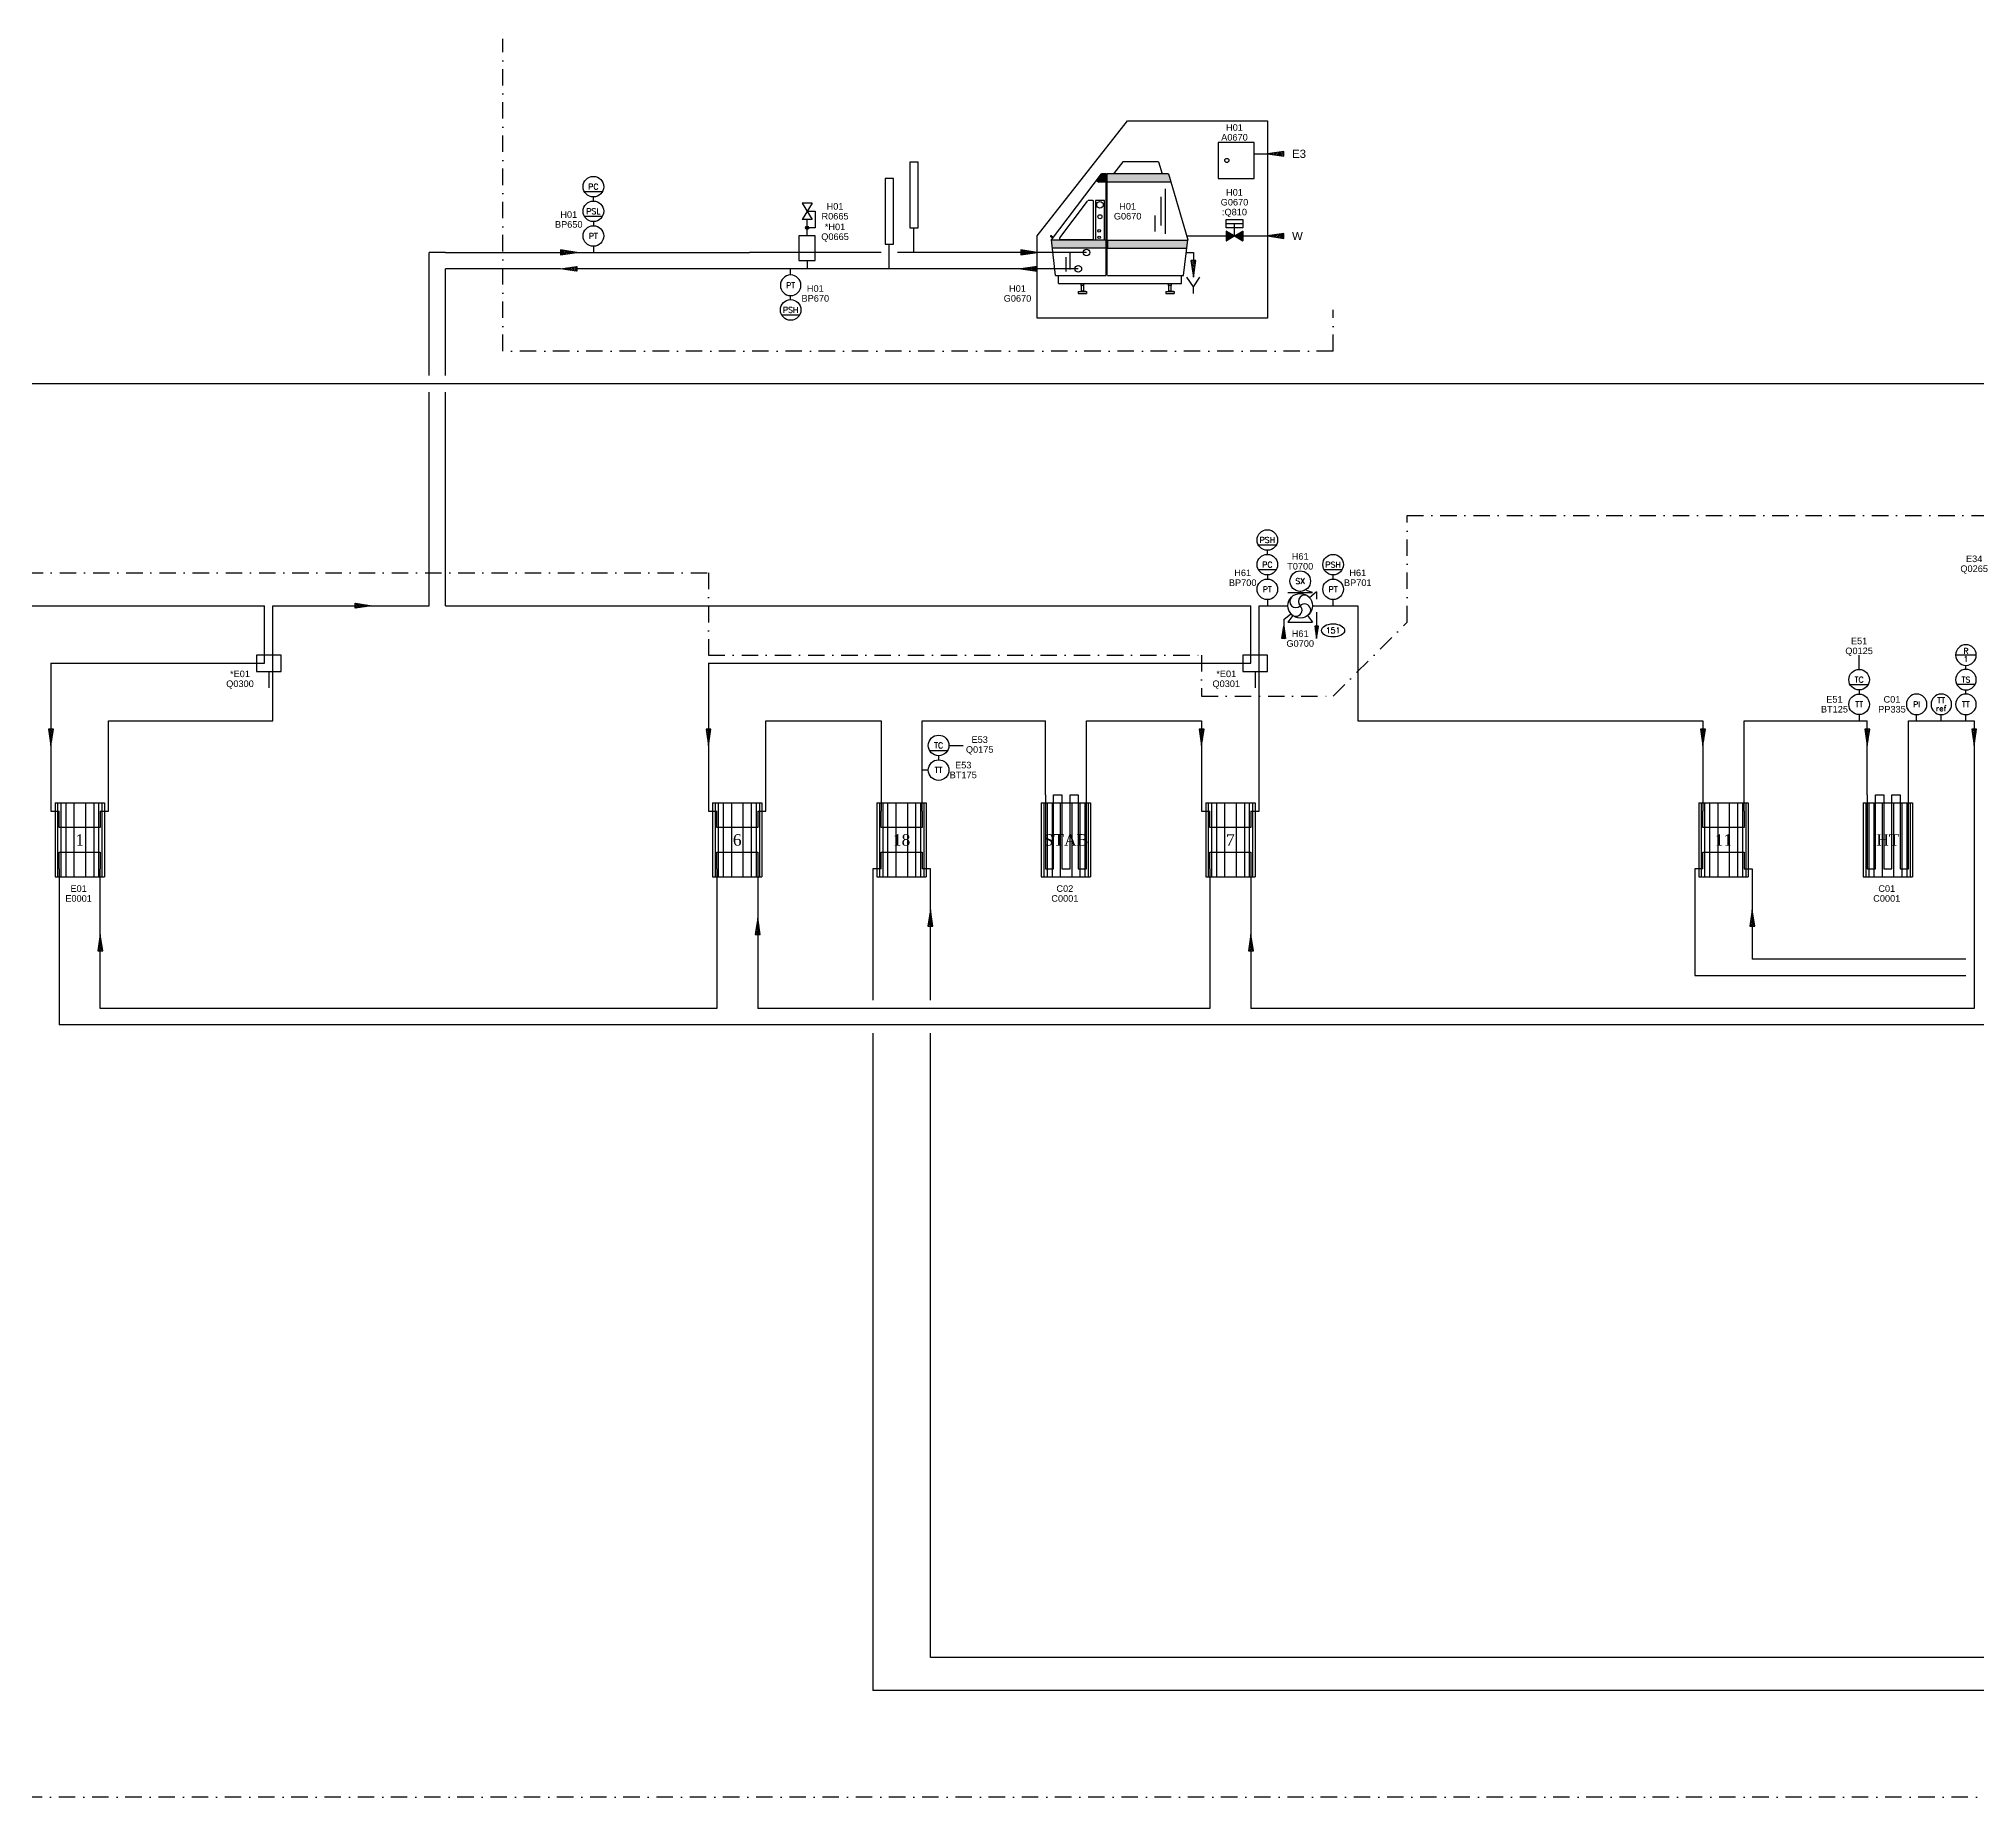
# Model space of a CAD drawing. Header units: millimetres. Extents: x -275 to 1168, y -282 to 649.
# Drawn here: x 209 to 798, y -28 to 508 of the extents above; entities that cross this region are included whole.
import ezdxf
from ezdxf.enums import TextEntityAlignment as Align

# ---------------------------------------------------------------- set-up
doc = ezdxf.new("R2010")
doc.units = ezdxf.units.MM
doc.header["$LTSCALE"] = 10
doc.linetypes.add('DASHDOT', pattern=[1, 0.5, -0.25, 0, -0.25])
for name, color, linetype in [('1H_Connections', 7, 'Continuous'), ('CP_Air', 5, 'ALAIR'), ('CP_Electric', 3, 'ALEL'), ('CP_Service', 4, 'Continuous'), ('CP_Symbols', 7, 'Continuous'), ('CP_Text', 7, 'Continuous')]:
    doc.layers.add(name, color=color, linetype=linetype)
doc.layers.add('CP_Process', color=1, linetype='Continuous', lineweight=30)
doc.styles.add('ROMANS', font='Romans')
doc.styles.get("Standard").update_dxf_attribs({"font": 'romans.shx'})
doc.styles.add('Times new Roman', font='times.ttf')
doc.styles.add('TP_ARIAL', font='arial.ttf')
doc.linetypes.add('ALAIR', pattern='A,1.4,[136,alcadlt.shx,S=0.044,R=0,X=0,Y=0],0.1', length=1.5)
doc.linetypes.add('ALEL', pattern='A,1.4,[135,alcadlt.shx,S=0.031,R=0,X=0,Y=0],0.1', length=1.5)
doc.dimstyles.new('TPPE-25', dxfattribs={"dimtxt": 2.5, "dimasz": 2.5, "dimexe": 1, "dimexo": 1, "dimgap": 1, "dimtad": 1, "dimdec": 1, "dimrnd": 0.5, "dimtxsty": 'Standard', "dimcen": 2.5, "dimclrd": 256, "dimclre": 256, "dimclrt": 256, "dimadec": 1, "dimazin": 0, "dimtfac": 1, "dimtdec": 1, "dimtmove": 0, "dimatfit": 3, "dimfxl": 1, "dimlwd": -1, "dimlwe": -1, "dimarcsym": 0})

# ---------------------------------------------------------------- blocks, each defined once
blk = doc.blocks.new('1H_THE')
at = {"color": 7, "linetype": 'ByBlock'}
for p, q in [((-1.25, 20), (13.75, 20)), ((-1.25, 20), (-1.25, -2.5)), ((13.75, 20), (13.75, -2.5)), ((-1.25, -2.5), (13.75, -2.5))]:
    blk.add_line(p, q, dxfattribs=at)
at = {"color": 3, "linetype": 'ByBlock'}
for p, q in [((-0.5, 20), (-0.5, -2.5)), ((0.5, 20), (0.5, -2.5)), ((2, 20), (2, -2.5)), ((4.5, 20), (4.5, -2.5)), ((8, 20), (8, -2.5)), ((10.5, 20), (10.5, -2.5)), ((12, 20), (12, -2.5)), ((13, 20), (13, -2.5))]:
    blk.add_line(p, q, dxfattribs=at)
for points in [[(12.5, 17.5), (12.5, 12.5), (0, 12.5), (0, 17.5)], [(0, 0), (0, 5), (12.5, 5), (12.5, 0)]]:
    blk.add_lwpolyline(points)
at = {"style": 'Times new Roman', "flags": 12}
blk.add_attdef('X', text='', height=3.5, dxfattribs=at).set_placement((6.25, 8.75), align=Align.MIDDLE)
blk = doc.blocks.new('1H_HT_THE')
at = {"color": 7, "linetype": 'ByBlock'}
for p, q in [((-1.25, -2.5), (13.75, -2.5)), ((-1.25, -2.5), (-1.25, -25)), ((13.75, -2.5), (13.75, -25)), ((-1.25, -25), (13.75, -25))]:
    blk.add_line(p, q, dxfattribs=at)
at = {"color": 3, "linetype": 'ByBlock'}
for p, q in [((-0.5, -2.5), (-0.5, -25)), ((0.5, -2.5), (0.5, -25)), ((2, -2.5), (2, -25)), ((4.5, -2.5), (4.5, -25)), ((8, -2.5), (8, -25)), ((10.5, -2.5), (10.5, -25)), ((12, -2.5), (12, -25)), ((13, -2.5), (13, -25))]:
    blk.add_line(p, q, dxfattribs=at)
blk.add_lwpolyline([(0, 0), (0, -22.5), (2.5, -22.5), (2.5, 0), (5, 0), (5, -22.5), (7.5, -22.5), (7.5, 0), (10, 0), (10, -22.5), (12.5, -22.5), (12.5, 0)])
at = {"style": 'Times new Roman', "flags": 12}
blk.add_attdef('X', text='', height=3.5, dxfattribs=at).set_placement((6.25, -13.75), align=Align.MIDDLE)
blk = doc.blocks.new('Instr_1_3.13_1.75')
at = {"layer": 'CP_Symbols', "linetype": 'ByBlock'}
blk.add_line((-2.75, -1.5), (2.75, -1.5), dxfattribs=at)
blk.add_circle((0, 0), 3.13, dxfattribs=at)
at = {"layer": 'CP_Symbols', "style": 'ROMANS'}
blk.add_attdef('CTEXT', text='', height=1.75, dxfattribs=at).set_placement((0, 0), align=Align.MIDDLE_CENTER)
blk.add_attdef('ETEXT', text='', height=1.75, dxfattribs=at).set_placement((3.13, 3.13), align=Align.MIDDLE_LEFT)
blk = doc.blocks.new('Instr1_3.13_1.75')
at = {"layer": 'CP_Symbols', "linetype": 'ByBlock'}
blk.add_circle((0, 0), 3.13, dxfattribs=at)
at = {"layer": 'CP_Symbols'}
blk.add_attdef('CTEXT', text='', height=1.75, dxfattribs=at).set_placement((0, 0), align=Align.MIDDLE_CENTER)
blk.add_attdef('ETEXT', text='', height=1.75, dxfattribs=at).set_placement((3.13, 3.13), align=Align.MIDDLE_LEFT)
blk = doc.blocks.new('Instr_2_3.13_1.75')
at = {"layer": 'CP_Symbols', "linetype": 'ByBlock'}
blk.add_line((-3.13, 0), (3.13, 0), dxfattribs=at)
blk.add_circle((0, 0), 3.13, dxfattribs=at)
at = {"layer": 'CP_Symbols'}
for tag, p in [('CTEXT', (0, 1.225)), ('CTEXT2', (0, -1.225))]:
    blk.add_attdef(tag, text='', height=1.75, dxfattribs=at).set_placement(p, align=Align.MIDDLE_CENTER)
blk.add_attdef('ETEXT', text='', height=1.75, dxfattribs=at).set_placement((3.13, 3.13), align=Align.MIDDLE_LEFT)
blk = doc.blocks.new('Instr2_3.13_1.75')
at = {"layer": 'CP_Symbols', "linetype": 'ByBlock'}
blk.add_circle((0, 0), 3.13, dxfattribs=at)
at = {"layer": 'CP_Symbols'}
for tag, p in [('CTEXT', (0, 1.225)), ('CTEXT2', (0, -1.225))]:
    blk.add_attdef(tag, text='', height=1.75, dxfattribs=at).set_placement(p, align=Align.MIDDLE_CENTER)
blk.add_attdef('ETEXT', text='', height=1.75, dxfattribs=at).set_placement((3.13, 3.13), align=Align.MIDDLE_LEFT)
blk = doc.blocks.new('FO0001')
at = {"color": 7, "linetype": 'ByBlock'}
for p, q in [((0, 0), (-4.99, 0.75)), ((-4.99, 0.75), (-4.99, -0.75)), ((-4.99, 0.32), (-4.61, 0.69)), ((-4.99, -0.21), (-4.15, 0.62)), ((-4.99, -0.74), (-3.69, 0.56)), ((-4.99, -0.75), (0, 0)), ((-4.37, -0.66), (-3.23, 0.49)), ((-3.75, -0.56), (-2.77, 0.42)), ((-3.12, -0.47), (-2.31, 0.35)), ((-2.5, -0.38), (-1.84, 0.28)), ((-1.87, -0.28), (-1.38, 0.21)), ((-1.25, -0.19), (-0.92, 0.14)), ((-0.62, -0.09), (-0.46, 0.07))]:
    blk.add_line(p, q, dxfattribs=at)
blk = doc.blocks.new('FK0039')
at = {"color": 7, "linetype": 'ByBlock'}
blk.add_lwpolyline([(-2.5, -2.5), (2.5, -2.5), (2.5, 5), (-2.5, 5), (-2.5, -2.5), (-2.5, -2.5)], dxfattribs=at)
blk = doc.blocks.new('FK0109')
at = {"color": 7, "linetype": 'ByBlock'}
for p, q in [((-2.5, 1.5), (2.5, -1.5)), ((-2.5, -1.5), (2.5, 1.5)), ((-2.5, 1.5), (-2.5, -1.5)), ((0, 2.5), (5, 2.5)), ((0, 0), (0, 2.5)), ((2.5, 1.5), (2.5, -1.5)), ((5, 2.5), (5, 0))]:
    blk.add_line(p, q, dxfattribs=at)
blk.add_circle((5, 0), 0.5, dxfattribs=at)
at = {"color": 3, "linetype": 'ByBlock'}
for radius in [0.375, 0.25, 0.125]:
    blk.add_circle((5, 0), radius, dxfattribs=at)
blk = doc.blocks.new('FO0029')
at = {"color": 7, "linetype": 'ByBlock'}
for p, q in [((4.99, 0), (0, 0.75)), ((0, 0.75), (0, -0.75)), ((0, 0.32), (0.38, 0.69)), ((0, -0.21), (0.84, 0.62)), ((0, -0.74), (1.3, 0.56)), ((0, -0.75), (4.99, 0)), ((0.62, -0.66), (1.76, 0.49)), ((1.24, -0.56), (2.22, 0.42)), ((1.86, -0.47), (2.68, 0.35)), ((2.49, -0.38), (3.14, 0.28)), ((3.11, -0.28), (3.6, 0.21)), ((3.74, -0.19), (4.06, 0.14)), ((4.36, -0.09), (4.52, 0.07))]:
    blk.add_line(p, q, dxfattribs=at)
blk = doc.blocks.new('Homo')
h = blk.add_hatch(color=256)
h.set_gradient(color1=(0, 0, 255), color2=(61, 61, 255), rotation=135, one_color=1, tint=0.62, name='CYLINDER')
h.paths.add_polyline_path([(3.04, 21.89), (3.71, 21.38), (6.02, 21.38), (6.02, 23.9), (4.56, 23.9)])
h = blk.add_hatch(color=256)
h.set_gradient(color1=(0, 0, 255), color2=(61, 61, 255), rotation=135, one_color=1, tint=0.62, name='CYLINDER')
h.paths.add_polyline_path([(6.26, 23.9), (6.26, 21.38), (25.69, 21.38), (24.96, 23.9)])
h = blk.add_hatch(color=256)
h.set_gradient(color1=(0, 0, 255), color2=(61, 61, 255), rotation=135, one_color=1, tint=0.62, name='CYLINDER')
h.paths.add_polyline_path([(-10.69, 3.68), (-10.4, 1.28), (5.9, 1.28), (5.9, 3.68)])
h = blk.add_hatch(color=256)
h.set_gradient(color1=(0, 0, 255), color2=(61, 61, 255), rotation=135, one_color=1, tint=0.62, name='CYLINDER')
h.paths.add_polyline_path([(6.38, 3.68), (6.38, 1.28), (30.52, 1.28), (30.81, 3.68)])
at = {"color": 7, "linetype": 'ByBlock'}
for p, q in [((-10.7, 3.8), (4.56, 23.9)), ((6.02, 23.9), (4.56, 23.9)), ((6.02, -6.98), (6.02, 23.9)), ((6.26, 23.8), (6.02, 23.8)), ((6.26, -6.9), (6.26, 23.9)), ((24.96, 23.9), (6.26, 23.9)), ((11.02, 27.6), (8.23, 23.9)), ((21.9, 27.6), (11.02, 27.6)), ((21.9, 27.6), (22.99, 23.9)), ((24.96, 23.9), (30.82, 3.8)), ((3.04, 21.89), (3.71, 21.38)), ((6.02, 21.38), (3.71, 21.38)), ((25.7, 21.38), (6.26, 21.38)), ((-8.17, 4.44), (0.33, 15.64)), ((1.94, 15.8), (0.65, 15.8)), ((2.14, 4), (2.14, 15.6)), ((2.74, 15.8), (2.74, 3.8)), ((5.44, 15.8), (2.74, 15.8)), ((5.44, 3.8), (5.44, 15.8)), ((-10.29, 4.34), (-10.93, 4.82)), ((-10.15, 4.53), (-10.78, 5.01)), ((-9.4, -6.98), (-10.7, 3.8)), ((5.9, 3.68), (-10.68, 3.68)), ((5.9, 1.28), (-10.4, 1.28)), ((1.94, 3.8), (-7.88, 3.8)), ((2.74, 3.8), (5.44, 3.8)), ((6.38, 3.68), (30.81, 3.68)), ((6.38, 1.28), (30.52, 1.28)), ((29.52, -6.98), (30.82, 3.8)), ((-9.4, -6.98), (6.02, -6.98)), ((-8.52, -9.44), (-8.52, -6.98)), ((-8.52, -9.44), (28.88, -9.44)), ((-2.3, -11.87), (-1.58, -11.79)), ((-1.68, -10.09), (-1.68, -9.44)), ((-0.8, -10.09), (-1.68, -10.09)), ((-1.54, -11.7), (-1.54, -10.09)), ((-1.54, -11.7), (-0.94, -11.7)), ((-0.94, -10.09), (-0.94, -11.7)), ((-0.18, -11.87), (-0.9, -11.79)), ((-0.8, -10.09), (-0.8, -9.44)), ((6.34, -6.98), (29.52, -6.98)), ((24.3, -11.87), (25.02, -11.79)), ((24.92, -10.09), (24.92, -9.44)), ((25.8, -10.09), (24.92, -10.09)), ((25.06, -11.7), (25.06, -10.09)), ((25.06, -11.7), (25.66, -11.7)), ((25.66, -10.09), (25.66, -11.7)), ((26.42, -11.87), (25.7, -11.79)), ((25.8, -10.09), (25.8, -9.44)), ((28.88, -9.44), (28.88, -6.98)), ((-2.5, -11.87), (-2.5, -12.5)), ((-2.5, -11.87), (0.02, -11.87)), ((-2.5, -12.5), (0.02, -12.5)), ((0.02, -11.87), (0.02, -12.5)), ((24.1, -11.87), (26.62, -11.87)), ((24.1, -11.87), (24.1, -12.5)), ((24.1, -12.5), (26.62, -12.5)), ((26.62, -11.87), (26.62, -12.5))]:
    blk.add_line(p, q, dxfattribs=at)
at = {"color": 3, "linetype": 'ByBlock'}
for p, q in [((23.94, 19.36), (23.94, 5.7)), ((22.69, 8.2), (22.69, 16.86)), ((20.81, 11.23), (20.81, 6.32)), ((-6.33, -1.45), (-6.33, -5.82)), ((-5.08, -0.2), (-5.08, -5.2))]:
    blk.add_line(p, q, dxfattribs=at)
for p, q in [((5.9, 3.68), (5.9, 1.28)), ((6.38, 3.68), (6.38, 1.28))]:
    blk.add_line(p, q)
at = {"color": 7, "linetype": 'ByBlock'}
for centre, radius in [((4.09, 14.46), 1), ((3.84, 6.57), 0.38), ((4.09, 10.86), 0.61), ((3.84, 4.57), 0.38)]:
    blk.add_circle(centre, radius, dxfattribs=at)
for centre in [(0, 0), (-2.5, -5)]:
    blk.add_circle(centre, 1)
for centre, radius, start, end in [((0.65, 15.4), 0.4, 90, 142.79409), ((1.94, 15.6), 0.2, 0, 90), ((-10.85, 4.92), 0.12, 52.79409, 232.79409), ((-7.85, 4.2), 0.4, 142.79409, 270), ((1.94, 4), 0.2, 270, 0), ((-1.59, -11.75), 0.04, 276.62322, 321.95249), ((-1.24, -12.02), 0.4, 126.8699, 141.95249), ((-1.24, -12.02), 0.4, 38.04751, 53.1301), ((-0.89, -11.75), 0.04, 218.04751, 263.37678), ((25.01, -11.75), 0.04, 276.62322, 321.95249), ((25.36, -12.02), 0.4, 126.8699, 141.95249), ((25.36, -12.02), 0.4, 38.04751, 53.1301), ((25.71, -11.75), 0.04, 218.04751, 263.37678)]:
    blk.add_arc(centre, radius, start, end, dxfattribs=at)
blk = doc.blocks.new('FK0119')
at = {"linetype": 'ByBlock'}
h = blk.add_hatch(dxfattribs=at)
h.set_pattern_fill('_USER', color=256, scale=0.1, style=0, pattern_type=0)
h.set_pattern_definition([(0, (382.09559, 754.3207), (0, 0.1), [])])
h.paths.add_polyline_path([(-2.5, 1.5), (-2.5, 0), (0, 0)])
h.paths.add_polyline_path([(2.5, 1.5), (0, 0), (2.5, -1.5)])
h.paths.add_polyline_path([(0, 0), (-2.5, 0), (-2.5, -1.5)])
at = {"color": 7, "linetype": 'ByBlock'}
for p, q in [((-2.5, 3.75), (2.5, 3.75)), ((0, 0), (-2.5, 1.5)), ((-2.5, 1.5), (-2.5, -1.5)), ((0, 0), (-2.5, -1.5)), ((0, 0), (0, 3.75)), ((0, 0), (2.5, 1.5)), ((0, 0), (2.5, -1.5)), ((2.5, 1.5), (2.5, -1.5))]:
    blk.add_line(p, q, dxfattribs=at)
blk.add_lwpolyline([(-2.5, 5), (2.5, 5), (2.5, 2.5), (-2.5, 2.5), (-2.5, 5), (-2.5, 5)], dxfattribs=at)
blk = doc.blocks.new('FA0017')
at = {"color": 7, "linetype": 'ByBlock'}
blk.add_lwpolyline([(0, 0), (10.97, 0), (10.97, 10.95), (0, 10.95)], close=True, dxfattribs=at)
blk.add_circle((2.67, 5.48), 0.625, dxfattribs=at)
blk = doc.blocks.new('FE0133')
at = {"color": 7, "linetype": 'ByBlock'}
for p, q in [((0, -1), (-4, 5)), ((0, -1), (4, 5)), ((0, -5), (0, -1))]:
    blk.add_line(p, q, dxfattribs=at)
blk = doc.blocks.new('FH0003')
at = {"color": 7, "linetype": 'ByBlock'}
for p, q in [((-2.25, -3), (-3.75, -5)), ((-3.75, -5), (3.75, -5)), ((2.25, -3), (3.75, -5))]:
    blk.add_line(p, q, dxfattribs=at)
blk.add_circle((0, 0), 3.75, dxfattribs=at)
for centre, radius, start, end in [((-1.33, 1.33), 1.87, 135, 314.99996), ((1.33, 1.33), 1.88, 45.00001, 225), ((1.33, -1.33), 1.88, 314.99996, 134.99998), ((-1.33, -1.33), 1.88, 224.99998, 44.99999)]:
    blk.add_arc(centre, radius, start, end, dxfattribs=at)
blk = doc.blocks.new('FO0003')
at = {"color": 7, "linetype": 'ByBlock'}
for p, q in [((-3.75, 0), (3.75, 0)), ((3.75, 0), (1.875, 0.625))]:
    blk.add_line(p, q, dxfattribs=at)
blk = doc.blocks.new('FSS')
at = {"layer": 'CP_Service'}
for p, q in [((5, 4.2), (2.87, 2.41)), ((5, 4.2), (5, 2)), ((-5, -4.2), (-2.87, -2.41)), ((-5, -4.2), (-5, -6.26)), ((5, -2), (5, -6.26))]:
    blk.add_line(p, q, dxfattribs=at)
at = {"layer": 'CP_Symbols', "yscale": 0.75, "zscale": 0.75, "rotation": 270}
for name, p, xscale in [('FO0029', (-5, -10), -0.75), ('FO0001', (5, -10), 0.75)]:
    blk.add_blockref(name, p, dxfattribs=dict(at, xscale=xscale))
blk = doc.blocks.new('1H_connection')
blk.add_ellipse((0, 0), major_axis=(-3.5, 0), ratio=0.571429)
at = {"style": 'ROMANS'}
blk.add_attdef('CTEXT', text='', height=1.75, dxfattribs=at).set_placement((0, 0), align=Align.MIDDLE)

msp = doc.modelspace()

# ---------------------------------------------------------------- linework, layer by layer
at = {"layer": 'CP_Air'}
for p, q in [((442.5, 447.5), (442.5, 452.5)), ((278.75, 315), (278.75, 310)), ((578.75, 315), (578.75, 310))]:
    msp.add_line(p, q, dxfattribs=at)
at = {"layer": 'CP_Electric'}
for p, q in [((762.5, 315.63), (762.5, 320)), ((485.63, 292.5), (490, 292.5))]:
    msp.add_line(p, q, dxfattribs=at)
at = {"layer": 'CP_Process'}
for p, q in [((475, 442.5), (475, 450)), ((327.5, 405), (327.5, 442.5)), ((332.5, 442.5), (327.5, 442.5)), ((332.5, 442.5), (367.5, 442.5)), ((372.5, 442.5), (425, 442.5)), ((465, 442.5), (425, 442.5)), ((467.5, 437.5), (467.5, 445)), ((527.5, 442.5), (470, 442.5)), ((367.5, 437.5), (332.5, 437.5)), ((332.5, 405), (332.5, 437.5)), ((417.5, 437.5), (372.5, 437.5)), ((525, 437.5), (417.5, 437.5)), ((442.5, 440), (442.5, 437.5)), ((815, 402.5), (172.5, 402.5)), ((327.5, 335), (327.5, 400)), ((332.5, 335), (332.5, 400)), ((175, 335), (277.5, 335)), ((277.5, 317.5), (277.5, 335)), ((280, 300), (280, 335)), ((280, 335), (327.5, 335)), ((332.5, 335), (577.5, 335)), ((577.5, 317.5), (577.5, 335)), ((580, 272.5), (580, 335)), ((580, 335), (588.75, 335)), ((596.25, 335), (610, 335)), ((610, 335), (610, 300)), ((212.5, 317.5), (212.5, 272.5)), ((212.5, 317.5), (277.5, 317.5)), ((412.5, 317.5), (412.5, 272.5)), ((412.5, 317.5), (577.5, 317.5)), ((230, 272.5), (230, 300)), ((230, 300), (262.5, 300)), ((262.5, 300), (280, 300)), ((430, 272.5), (430, 300)), ((430, 300), (465, 300)), ((465, 300), (465, 272.5)), ((477.5, 272.5), (477.5, 300)), ((477.5, 300), (515, 300)), ((515, 277.5), (515, 300)), ((527.5, 277.5), (527.5, 300)), ((527.5, 300), (562.5, 300)), ((562.5, 300), (562.5, 272.5)), ((610, 300), (615, 300)), ((615, 300), (627.5, 300)), ((627.5, 300), (665, 300)), ((665, 300), (677.5, 300)), ((677.5, 300), (715, 300)), ((715, 300), (715, 272.5)), ((727.5, 300), (765, 300)), ((727.5, 272.5), (727.5, 300)), ((765, 277.5), (765, 300)), ((777.5, 277.5), (777.5, 300)), ((777.5, 300), (797.5, 300)), ((797.5, 300), (797.5, 212.5)), ((212.5, 272.5), (215, 272.5)), ((227.5, 272.5), (230, 272.5)), ((412.5, 272.5), (415, 272.5)), ((427.5, 272.5), (430, 272.5)), ((562.5, 272.5), (565, 272.5)), ((577.5, 272.5), (580, 272.5)), ((215, 255), (215, 207.5)), ((227.5, 227.5), (227.5, 255)), ((415, 255), (415, 212.5)), ((427.5, 255), (427.5, 212.5)), ((565, 255), (565, 212.5)), ((577.5, 255), (577.5, 212.5)), ((227.5, 212.5), (227.5, 227.5)), ((277.5, 212.5), (227.5, 212.5)), ((415, 212.5), (277.5, 212.5)), ((565, 212.5), (427.5, 212.5)), ((797.5, 212.5), (577.5, 212.5)), ((802.5, 207.5), (215, 207.5))]:
    msp.add_line(p, q, dxfattribs=at)
at = {"layer": 'CP_Service'}
for p, q in [((557.86, 442.5), (560, 442.5)), ((557.97, 447.5), (570, 447.5)), ((560, 442.5), (560, 440)), ((575, 447.5), (582.5, 447.5)), ((465, 255), (462.5, 255)), ((462.5, 255), (462.5, 215)), ((480, 255), (477.5, 255)), ((480, 215), (480, 255)), ((715, 255), (712.5, 255)), ((712.5, 255), (712.5, 222.5)), ((727.5, 255), (730, 255)), ((730, 255), (730, 227.5)), ((795, 227.5), (730, 227.5)), ((712.5, 222.5), (795, 222.5)), ((462.5, 205), (462.5, 5)), ((480, 15), (480, 205)), ((1027.5, 15), (480, 15)), ((1005, 5), (462.5, 5))]:
    msp.add_line(p, q, dxfattribs=at)
at = {"layer": 'CP_Symbols', "linetype": 'DASHDOT'}
for p, q in [((350, 412.5), (350, 507.5)), ((602.5, 412.5), (602.5, 425)), ((602.5, 412.5), (350, 412.5)), ((625, 362.5), (1040, 362.5)), ((625, 330), (625, 362.5)), ((195, 345), (412.5, 345)), ((412.5, 345), (412.5, 320)), ((602.5, 307.5), (625, 330)), ((412.5, 320), (562.5, 320)), ((562.5, 320), (562.5, 307.5)), ((562.5, 307.5), (602.5, 307.5)), ((987.5, -27.5), (195, -27.5))]:
    msp.add_line(p, q, dxfattribs=at)
at = {"layer": 'CP_Symbols'}
for p, q in [((578.47, 472.5), (582.5, 472.5)), ((377.5, 451.87), (377.5, 450.63)), ((377.5, 444.37), (377.5, 442.5)), ((437.5, 435.63), (437.5, 437.5)), ((437.5, 428.13), (437.5, 429.37)), ((582.5, 350.63), (582.5, 351.87)), ((582.5, 344.37), (582.5, 343.13)), ((602.5, 343.13), (602.5, 344.37)), ((582.5, 336.87), (582.5, 335)), ((592.5, 339.37), (592.5, 338.75)), ((762.5, 309.37), (762.5, 308.13)), ((762.5, 301.87), (762.5, 300)), ((482.5, 289.37), (482.5, 288.13)), ((479.37, 285), (477.5, 285))]:
    msp.add_line(p, q, dxfattribs=at)
for points in [[(582.5, 422.5), (512.5, 422.5), (512.5, 447.5), (540, 482.5), (582.5, 482.5)], [(473.75, 450), (476.25, 450), (476.25, 470), (473.75, 470)], [(466.25, 445), (468.75, 445), (468.75, 465), (466.25, 465)]]:
    msp.add_lwpolyline(points, close=True, dxfattribs=at)
for points in [[(602.5, 335), (602.5, 336.87)], [(780, 300), (780, 301.87)]]:
    msp.add_lwpolyline(points, dxfattribs=at)

# ---------------------------------------------------------------- block references
at = {"layer": '1H_Connections'}
msp.add_blockref('1H_connection', (602.5, 327.5), dxfattribs=at).add_auto_attribs({'CTEXT': '151'})
at = {"layer": 'CP_Symbols'}
for name, p in [('FA0017', (567.5, 465)), ('Homo', (527.5, 442.5)), ('FK0119', (572.5, 447.5)), ('FO0001', (372.5, 442.5)), ('FK0039', (442.5, 442.5)), ('FO0029', (507.5, 442.5)), ('FSS', (592.5, 335)), ('FO0003', (592.5, 339)), ('FH0003', (592.5, 335))]:
    msp.add_blockref(name, p, dxfattribs=at)
for name, p, rotation in [('FO0001', (582.5, 472.5), 180), ('FK0109', (442.5, 455), 270), ('FO0001', (582.5, 447.5), 180), ('FO0029', (512.5, 437.5), 180), ('FO0001', (560, 435), 270), ('FK0039', (277.5, 317.5), 270), ('FK0039', (577.5, 317.5), 270), ('FO0001', (212.5, 292.5), 270), ('FO0001', (412.5, 292.5), 270), ('FO0001', (562.5, 292.5), 270), ('FO0001', (715, 292.5), 270), ('FO0001', (765, 292.5), 270), ('FO0001', (797.5, 292.5), 270), ('FO0001', (480, 242.5), 90.00000000001035), ('FO0001', (730, 242.5), 90.00000000001035), ('FO0001', (427.5, 240), 90.00000000001035), ('FO0001', (227.5, 235), 90.00000000001035), ('FO0001', (577.5, 235), 90.00000000001035)]:
    msp.add_blockref(name, p, dxfattribs=dict(at, rotation=rotation))
for name, p, values in [('Instr_1_3.13_1.75', (377.5, 462.5), {'CTEXT': 'PC'}), ('Instr_1_3.13_1.75', (377.5, 455), {'CTEXT': 'PSL'}), ('Instr1_3.13_1.75', (377.5, 447.5), {'CTEXT': 'PT'}), ('Instr_1_3.13_1.75', (437.5, 425), {'CTEXT': 'PSH'}), ('Instr_1_3.13_1.75', (582.5, 355), {'CTEXT': 'PSH'}), ('Instr_1_3.13_1.75', (582.5, 347.5), {'CTEXT': 'PC'}), ('Instr_1_3.13_1.75', (602.5, 347.5), {'CTEXT': 'PSH'}), ('Instr1_3.13_1.75', (582.5, 340), {'CTEXT': 'PT'}), ('Instr1_3.13_1.75', (592.5, 342.5), {'CTEXT': 'SX'}), ('Instr1_3.13_1.75', (602.5, 340), {'CTEXT': 'PT'}), ('Instr_1_3.13_1.75', (762.5, 312.5), {'CTEXT': 'TC'}), ('Instr1_3.13_1.75', (762.5, 305), {'CTEXT': 'TT'}), ('Instr_1_3.13_1.75', (482.5, 292.5), {'CTEXT': 'TC'}), ('Instr1_3.13_1.75', (482.5, 285), {'CTEXT': 'TT'}), ('1H_HT_THE', (515, 277.5), {'X': 'STAB'}), ('1H_HT_THE', (765, 277.5), {'X': 'HT'}), ('1H_THE', (215, 255), {'X': '1'}), ('1H_THE', (415, 255), {'X': '6'}), ('1H_THE', (465, 255), {'X': '18'}), ('1H_THE', (565, 255), {'X': '7'}), ('1H_THE', (715, 255), {'X': '11'})]:
    msp.add_blockref(name, p, dxfattribs=at).add_auto_attribs(values)
at = {"layer": 'CP_Symbols', "xscale": -1}
msp.add_blockref('FO0001', (367.5, 437.5), dxfattribs=at)
at = {"layer": 'CP_Symbols'}
ref = msp.add_blockref('Instr1_3.13_1.75', (437.5, 432.5), dxfattribs=dict(at, xscale=-1))
ref.add_attrib('CTEXT', 'PT', dxfattribs={"height": 1.75}).set_placement((437.5, 432.5), align=Align.MIDDLE_CENTER)
at = {"layer": 'CP_Symbols', "xscale": 0.5, "yscale": 0.5, "zscale": 0.5}
msp.add_blockref('FE0133', (560, 432.5), dxfattribs=at)
at = {"layer": 'CP_Symbols', "xscale": -1, "rotation": 180}
msp.add_blockref('FO0001', (310, 335), dxfattribs=at)
at = {"layer": 'CP_Symbols'}
ref = msp.add_blockref('Instr_2_3.13_1.75', (795, 320), dxfattribs=dict(at, xscale=-1))
ref.add_attrib('CTEXT', 'R', dxfattribs={"height": 1.75}).set_placement((795, 321.23), align=Align.MIDDLE_CENTER)
ref.add_attrib('CTEXT2', '1', dxfattribs={"height": 1.75}).set_placement((795, 318.78), align=Align.MIDDLE_CENTER)
ref = msp.add_blockref('Instr_1_3.13_1.75', (795, 312.5), dxfattribs=dict(at, xscale=-1))
ref.add_attrib('CTEXT', 'TS', dxfattribs={"height": 1.75, "style": 'ROMANS'}).set_placement((795, 312.5), align=Align.MIDDLE_CENTER)
ref = msp.add_blockref('Instr1_3.13_1.75', (780, 305), dxfattribs=dict(at, xscale=-1))
ref.add_attrib('CTEXT', 'PI', dxfattribs={"height": 1.75}).set_placement((780, 305), align=Align.MIDDLE_CENTER)
ref = msp.add_blockref('Instr2_3.13_1.75', (787.5, 305), dxfattribs=dict(at, xscale=-1))
ref.add_attrib('CTEXT', 'TT', dxfattribs={"height": 1.75}).set_placement((787.5, 306.23), align=Align.MIDDLE_CENTER)
ref.add_attrib('CTEXT2', 'ref', dxfattribs={"height": 1.75}).set_placement((787.5, 303.78), align=Align.MIDDLE_CENTER)
ref = msp.add_blockref('Instr1_3.13_1.75', (795, 305), dxfattribs=dict(at, xscale=-1))
ref.add_attrib('CTEXT', 'TT', dxfattribs={"height": 1.75}).set_placement((795, 305), align=Align.MIDDLE_CENTER)

# ---------------------------------------------------------------- texts
at = {"layer": 'CP_Text', "style": 'TP_ARIAL'}
for s, p in [('E3', (590, 472.5)), ('W', (590, 447.5))]:
    msp.add_text(s, height=2.5, dxfattribs=at).set_placement(p, align=Align.MIDDLE_LEFT)
at = {"layer": 'CP_Text', "char_height": 2, "attachment_point": 5, "line_spacing_factor": 0.9, "style": 'TP_ARIAL'}
for s, insert in [('\\pxqc;H01\\PA0670', (572.5, 479)), ('\\pxqc;H01\\PG0670\\P:Q810', (572.5, 457.5)), ('\\pxqc;H01\\PBP650', (370, 452.5)), ('\\pxqc;H01\\PR0665', (451, 455)), ('\\pxqc;H01\\PG0670', (540, 455)), ('\\pxqc;*H01\\PQ0665', (451, 448.5)), ('\\pxqc;H01\\PBP670', (445, 430)), ('\\pxqc;H01\\PG0670', (506.5, 430)), ('\\pxqc;H61\\PT0700', (592.5, 348.5)), ('\\pxqc;E34\\PQ0265', (797.5, 347.5)), ('\\pxqc;H61\\PBP700', (575, 343.5)), ('\\pxqc;H61\\PBP701', (610, 343.5)), ('\\pxqc;H61\\PG0700', (592.5, 325)), ('\\pxqc;E51\\P\\pq*;Q0125', (762.5, 322.5)), ('\\pxqc;*E01\\PQ0300', (270, 312.5)), ('\\pxqc;*E01\\PQ0301', (570, 312.5)), ('\\pxqc;E51\\P\\pq*;BT125', (755, 305)), ('\\pxqc;C01\\PPP335', (772.5, 305)), ('\\pxqc;E53\\PQ0175', (495, 292.5)), ('\\pxqc;E53\\PBT175', (490, 285)), ('\\pxqc;E01\\PE0001', (220.91, 247.44)), ('\\pxqc;C02\\PC0001', (520.91, 247.44)), ('\\pxqc;C01\\PC0001', (770.91, 247.44))]:
    msp.add_mtext_dynamic_manual_height_columns(s, width=12.5, gutter_width=1, heights=[0], dxfattribs=dict(at, insert=insert))

# ---------------------------------------------------------------- leaders
at = {"layer": 'CP_Symbols', "has_arrowhead": 0}
for points in [[(377.5, 458.13), (377.5, 459.37)], [(795, 315.63), (795, 316.87)], [(795, 308.13), (795, 309.37)], [(787.5, 300), (787.5, 301.87)], [(795, 300), (795, 301.87)]]:
    msp.add_leader(points, dimstyle='TPPE-25', dxfattribs=at)

doc.saveas('drawing.dxf')
